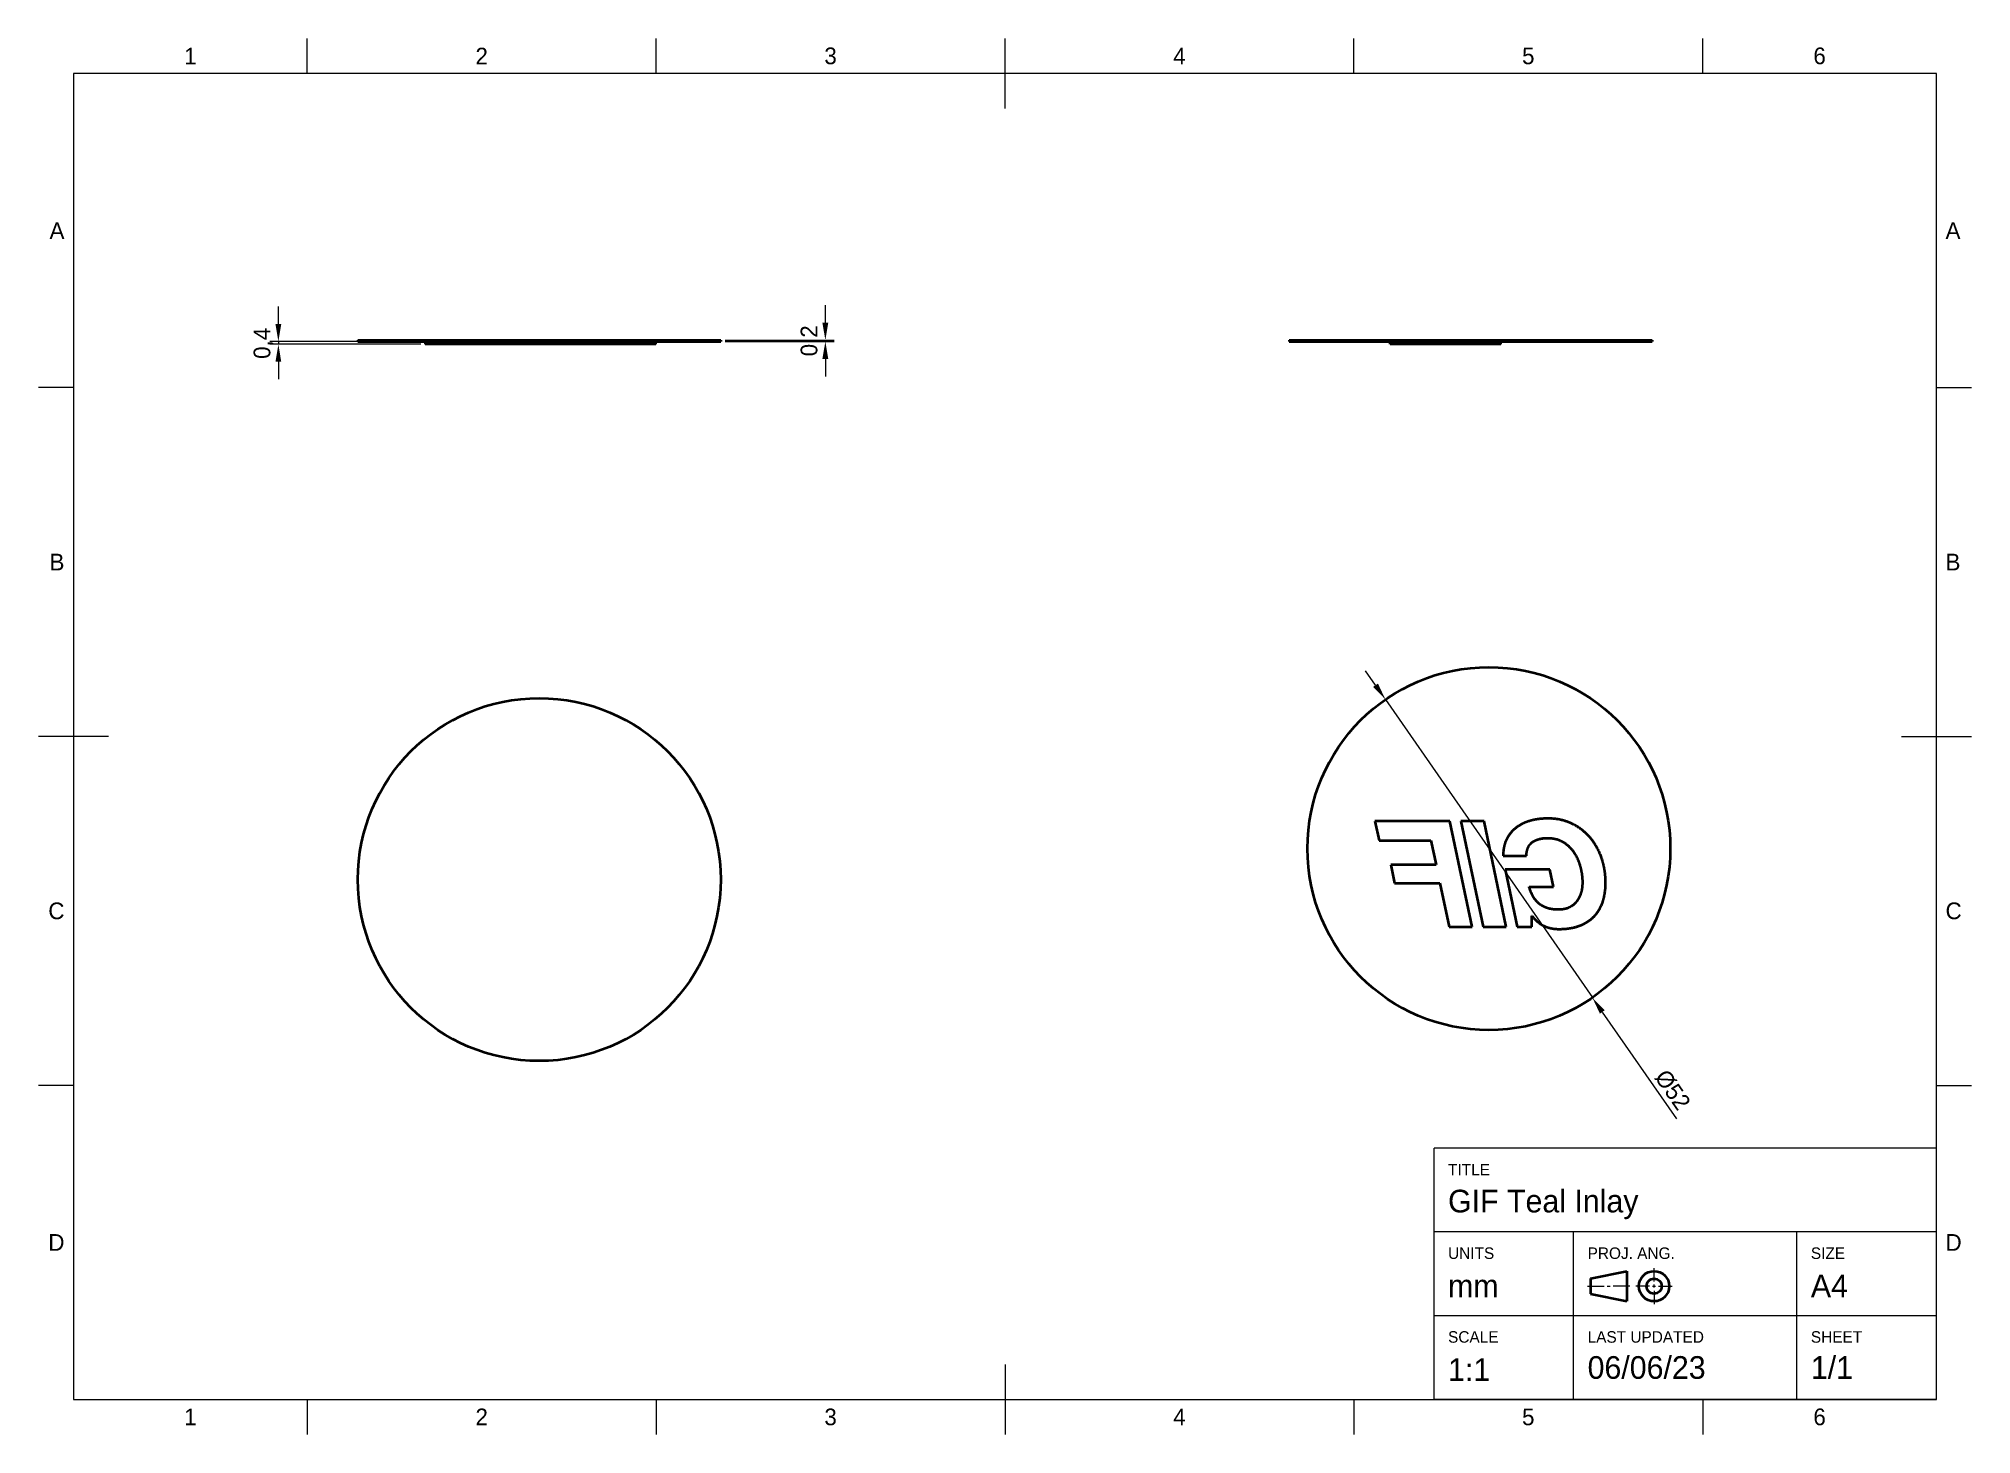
# Model space of a CAD drawing. Header units: millimetres. Extents: x 15 to 292, y 5 to 205.
import ezdxf

# ---------------------------------------------------------------- set-up
doc = ezdxf.new("R2010")
doc.units = ezdxf.units.MM
for name, color, linetype in [('Annotations', 7, 'Continuous'), ('Border', 7, 'Continuous'), ('Geometries', 7, 'Continuous')]:
    doc.layers.add(name, color=color, linetype=linetype)
doc.styles.add('Shapr0', font='txt', dxfattribs={"height": 2.3925})
doc.styles.add('Shapr1', font='txt', dxfattribs={"height": 2.3925})
doc.styles.add('Shapr2', font='txt', dxfattribs={"height": 2.3925})
doc.styles.add('Shapr5', font='txt', dxfattribs={"height": 2.3925})
doc.dimstyles.new('ISO-25', dxfattribs={"dimtxt": 2.5, "dimasz": 2.5, "dimexe": 1.25, "dimexo": 0.625, "dimtad": 1, "dimtxsty": 'Standard', "dimcen": 2.5, "dimadec": 0, "dimazin": 0, "dimtfac": 1, "dimtmove": 0, "dimatfit": 3, "dimfxl": 1, "dimarcsym": 0})

# ---------------------------------------------------------------- blocks, each defined once
blk = doc.blocks.new('*D2')
at = {"layer": 'Annotations', "color": 0, "linetype": 'Continuous', "lineweight": 15}
for p, q in [((206.61, 112.35), (205.18, 114.41)), ((208.03, 110.3), (237.68, 67.58)), ((239.11, 65.52), (249.73, 50.22))]:
    blk.add_line(p, q, dxfattribs=at)
at = {"layer": 'Annotations', "color": 0}
for points in [[(206.26, 112.11), (206.95, 112.59), (208.03, 110.3)], [(239.45, 65.76), (238.76, 65.29), (237.68, 67.58)]]:
    blk.add_solid(points, dxfattribs=at)
at = {"layer": 'Defpoints', "color": 0}
for p in [(208.03, 110.3), (237.68, 67.58)]:
    blk.add_point(p, dxfattribs=at)
at = {"layer": 'Annotations', "color": 0, "lineweight": 15, "insert": (249.17, 54.35), "char_height": 2.393, "attachment_point": 5, "rotation": 304.7618, "style": 'Shapr5'}
blk.add_mtext('\\A1;%%c52', dxfattribs=at)
blk = doc.blocks.new('*D3')
at = {"layer": 'Annotations', "color": 0, "linetype": 'Continuous', "lineweight": 15}
for p, q in [((127.75, 164.3), (127.75, 166.8)), ((113.38, 161.8), (129, 161.8)), ((113.38, 161.6), (129, 161.6)), ((127.75, 161.8), (127.75, 161.6)), ((127.75, 159.1), (127.75, 156.6))]:
    blk.add_line(p, q, dxfattribs=at)
at = {"layer": 'Annotations', "color": 0}
for points in [[(127.33, 164.3), (128.17, 164.3), (127.75, 161.8)], [(128.17, 159.1), (127.33, 159.1), (127.75, 161.6)]]:
    blk.add_solid(points, dxfattribs=at)
at = {"layer": 'Defpoints', "color": 0}
for p in [(112.75, 161.8), (112.75, 161.6), (127.75, 161.6)]:
    blk.add_point(p, dxfattribs=at)
at = {"layer": 'Annotations', "color": 0, "lineweight": 15, "insert": (125.63, 161.7), "char_height": 2.393, "attachment_point": 5, "rotation": 90, "style": 'Shapr2'}
blk.add_mtext('\\A1;0,2', dxfattribs=at)
blk = doc.blocks.new('*D4')
at = {"layer": 'Annotations', "color": 0, "linetype": 'Continuous', "lineweight": 15}
for p, q in [((49.36, 164.1), (49.36, 166.6)), ((69.78, 161.6), (48.11, 161.6)), ((69.78, 161.2), (48.11, 161.2)), ((49.36, 161.6), (49.36, 161.2)), ((49.36, 158.7), (49.36, 156.2))]:
    blk.add_line(p, q, dxfattribs=at)
at = {"layer": 'Annotations', "color": 0}
for points in [[(48.94, 164.1), (49.77, 164.1), (49.36, 161.6)], [(49.77, 158.7), (48.94, 158.7), (49.36, 161.2)]]:
    blk.add_solid(points, dxfattribs=at)
at = {"layer": 'Defpoints', "color": 0}
for p in [(49.36, 161.2), (70.4, 161.6), (70.4, 161.2)]:
    blk.add_point(p, dxfattribs=at)
at = {"layer": 'Annotations', "color": 0, "lineweight": 15, "insert": (47.23, 161.34), "char_height": 2.393, "attachment_point": 5, "rotation": 90, "style": 'Shapr2'}
blk.add_mtext('\\A1;0,4', dxfattribs=at)
blk = doc.blocks.new('*U5')
at = {"layer": 'Border', "linetype": 'Continuous', "lineweight": 15}
for p, q in [((287, 46), (215, 46)), ((215, 10), (215, 46)), ((287, 10), (287, 46)), ((287, 34), (215, 34)), ((235, 10), (235, 34)), ((267, 10), (267, 34)), ((246.53, 26.88), (246.53, 28.83)), ((237, 26.23), (239.38, 26.23)), ((239.82, 26.23), (240.25, 26.23)), ((243.07, 26.23), (240.68, 26.23)), ((245.88, 26.23), (243.93, 26.23)), ((246.32, 26.23), (246.75, 26.23)), ((246.53, 26.02), (246.53, 26.45)), ((246.53, 25.58), (246.53, 23.63)), ((247.18, 26.23), (249.13, 26.23)), ((287, 22), (215, 22)), ((287, 10), (215, 10))]:
    blk.add_line(p, q, dxfattribs=at)
at = {"layer": 'Border', "linetype": 'Continuous', "lineweight": 40}
for p, q in [((237.43, 27.32), (242.63, 28.4)), ((242.63, 28.4), (242.63, 24.07)), ((237.43, 27.32), (237.43, 25.15)), ((237.43, 25.15), (242.63, 24.07))]:
    blk.add_line(p, q, dxfattribs=at)
for radius in [2.17, 1.08]:
    blk.add_circle((246.53, 26.23), radius, dxfattribs=at)

msp = doc.modelspace()

# ---------------------------------------------------------------- linework, layer by layer
at = {"layer": 'Border', "linetype": 'Continuous', "lineweight": 15}
for p, q in [((53.5, 200), (53.5, 205)), ((103.5, 200), (103.5, 205)), ((153.5, 195), (153.5, 205)), ((203.5, 200), (203.5, 205)), ((253.5, 200), (253.5, 205)), ((287, 200), (20, 200)), ((20, 200), (20, 10)), ((287, 10), (287, 200)), ((20, 155), (15, 155)), ((287, 155), (292, 155)), ((25, 105), (15, 105)), ((282, 105), (292, 105)), ((20, 55), (15, 55)), ((287, 55), (292, 55)), ((153.5, 15), (153.5, 5)), ((20, 10), (287, 10)), ((53.5, 10), (53.5, 5)), ((103.5, 10), (103.5, 5)), ((203.5, 10), (203.5, 5)), ((253.5, 10), (253.5, 5))]:
    msp.add_line(p, q, dxfattribs=at)
at = {"layer": 'Geometries', "linetype": 'Continuous', "lineweight": 40}
for p, q in [((60.75, 161.8), (60.75, 161.6)), ((60.75, 161.8), (112.75, 161.8)), ((60.75, 161.6), (70.401, 161.6)), ((70.401, 161.6), (70.401, 161.2)), ((70.401, 161.6), (81.171, 161.6)), ((81.171, 161.2), (70.401, 161.2)), ((81.171, 161.6), (81.171, 161.2)), ((81.171, 161.6), (82.711, 161.6)), ((82.711, 161.2), (81.171, 161.2)), ((82.711, 161.6), (82.711, 161.2)), ((82.711, 161.6), (86.061, 161.6)), ((86.061, 161.2), (82.711, 161.2)), ((86.061, 161.6), (86.061, 161.2)), ((86.061, 161.6), (88.785, 161.6)), ((88.785, 161.2), (86.061, 161.2)), ((88.785, 161.6), (88.785, 161.2)), ((88.785, 161.6), (103.477, 161.6)), ((89.241, 161.2), (88.785, 161.2)), ((89.241, 161.2), (89.241, 161.2)), ((95.484, 161.2), (89.241, 161.2)), ((96.014, 161.2), (95.484, 161.2)), ((95.484, 161.2), (95.484, 161.2)), ((95.484, 161.2), (95.484, 161.2)), ((103.477, 161.2), (96.014, 161.2)), ((96.014, 161.2), (96.014, 161.2)), ((103.477, 161.2), (103.477, 161.6)), ((103.477, 161.6), (112.75, 161.6)), ((112.75, 161.8), (112.75, 161.6)), ((194.25, 161.8), (194.25, 161.6)), ((194.25, 161.8), (246.25, 161.8)), ((194.25, 161.6), (208.722, 161.6)), ((208.722, 161.2), (208.722, 161.6)), ((208.722, 161.6), (209.061, 161.6)), ((209.061, 161.2), (208.722, 161.2)), ((209.061, 161.6), (209.061, 161.2)), ((209.061, 161.6), (215.315, 161.6)), ((215.315, 161.2), (209.061, 161.2)), ((215.315, 161.6), (215.315, 161.2)), ((215.315, 161.6), (217.901, 161.6)), ((217.901, 161.2), (215.315, 161.2)), ((217.901, 161.6), (217.901, 161.2)), ((217.901, 161.6), (221.399, 161.6)), ((221.399, 161.2), (217.901, 161.2)), ((221.399, 161.6), (221.399, 161.2)), ((221.399, 161.6), (224.198, 161.6)), ((224.198, 161.2), (221.399, 161.2)), ((224.198, 161.6), (224.198, 161.2)), ((224.198, 161.6), (224.558, 161.6)), ((224.558, 161.2), (224.198, 161.2)), ((224.558, 161.2), (224.558, 161.6)), ((224.558, 161.6), (246.25, 161.6)), ((246.25, 161.8), (246.25, 161.6)), ((217.277, 92.886), (206.507, 92.886)), ((206.507, 92.886), (207.122, 90.087)), ((220.457, 77.749), (217.277, 92.886)), ((222.167, 92.886), (218.817, 92.886)), ((218.817, 92.886), (222.019, 77.749)), ((225.347, 77.749), (222.167, 92.886)), ((207.122, 90.087), (214.542, 90.087)), ((214.542, 90.087), (215.284, 86.589)), ((215.284, 86.589), (208.797, 86.589)), ((208.797, 86.589), (209.348, 84.003)), ((224.891, 87.882), (228.22, 87.882)), ((231.591, 85.932), (225.167, 85.932)), ((225.167, 85.932), (226.905, 77.749)), ((232.121, 83.452), (231.591, 85.932)), ((209.348, 84.003), (215.814, 84.003)), ((215.814, 84.003), (217.15, 77.749)), ((228.623, 83.452), (232.121, 83.452)), ((217.15, 77.749), (220.457, 77.749)), ((222.019, 77.749), (225.347, 77.749)), ((226.905, 77.749), (229.004, 77.749)), ((229.004, 79.296), (229.047, 79.296)), ((229.004, 77.749), (229.004, 79.296))]:
    msp.add_line(p, q, dxfattribs=at)
at = {"layer": 'Geometries', "linetype": 'Continuous', "lineweight": 40, "flags": 128}
for points in [[(229.047, 79.296), (229.079, 79.253), (229.111, 79.209), (229.144, 79.166), (229.178, 79.123), (229.212, 79.081), (229.246, 79.038), (229.281, 78.997), (229.316, 78.955), (229.352, 78.914), (229.388, 78.874), (229.425, 78.833), (229.462, 78.794), (229.499, 78.754), (229.537, 78.715), (229.576, 78.676), (229.615, 78.638), (229.654, 78.601), (229.694, 78.564), (229.734, 78.527), (229.774, 78.491), (229.816, 78.455), (229.857, 78.42), (229.899, 78.386), (229.942, 78.352), (229.979, 78.322), (230.017, 78.294), (230.055, 78.266), (230.093, 78.238), (230.132, 78.211), (230.171, 78.184), (230.21, 78.157), (230.25, 78.131), (230.29, 78.106), (230.33, 78.081), (230.372, 78.056), (230.414, 78.031), (230.457, 78.007), (230.5, 77.983), (230.543, 77.96), (230.586, 77.938), (230.63, 77.916), (230.674, 77.894), (230.719, 77.874), (230.763, 77.854), (230.808, 77.834), (230.853, 77.815), (230.898, 77.796), (230.943, 77.778), (230.989, 77.76), (231.035, 77.742), (231.08, 77.725), (231.126, 77.709), (231.173, 77.693), (231.219, 77.677), (231.265, 77.661), (231.312, 77.647), (231.358, 77.632), (231.405, 77.618), (231.456, 77.603), (231.507, 77.589), (231.558, 77.576), (231.61, 77.562), (231.661, 77.55), (231.713, 77.538), (231.764, 77.526), (231.816, 77.515), (231.867, 77.505), (231.919, 77.495), (231.97, 77.486), (232.022, 77.477), (232.074, 77.469), (232.125, 77.461), (232.177, 77.454), (232.229, 77.448), (232.282, 77.442), (232.334, 77.436), (232.386, 77.431), (232.438, 77.427), (232.49, 77.423), (232.542, 77.419), (232.595, 77.416), (232.647, 77.414), (232.699, 77.412), (232.752, 77.411), (232.804, 77.41), (232.857, 77.41), (232.944, 77.41), (233.031, 77.411), (233.118, 77.412), (233.205, 77.414), (233.292, 77.417), (233.38, 77.421), (233.45, 77.424), (233.52, 77.428), (233.59, 77.433), (233.66, 77.437), (233.731, 77.443), (233.801, 77.449), (233.871, 77.455), (233.941, 77.462), (234.013, 77.469), (234.085, 77.477), (234.156, 77.486), (234.228, 77.495), (234.3, 77.505), (234.371, 77.515), (234.443, 77.526), (234.514, 77.538), (234.585, 77.55), (234.657, 77.563), (234.728, 77.576), (234.799, 77.59), (234.869, 77.605), (234.94, 77.62), (235.011, 77.636), (235.081, 77.653), (235.151, 77.671), (235.221, 77.689), (235.291, 77.707), (235.361, 77.727), (235.43, 77.747), (235.5, 77.768), (235.569, 77.79), (235.638, 77.812), (235.695, 77.832), (235.753, 77.852), (235.811, 77.872), (235.868, 77.893), (235.925, 77.915), (235.982, 77.937), (236.039, 77.96), (236.095, 77.983), (236.152, 78.007), (236.208, 78.032), (236.259, 78.054), (236.31, 78.078), (236.36, 78.102), (236.411, 78.126), (236.461, 78.151), (236.511, 78.176), (236.561, 78.202), (236.61, 78.228), (236.659, 78.255), (236.708, 78.282), (236.757, 78.31), (236.805, 78.338), (236.854, 78.367), (236.901, 78.396), (236.949, 78.426), (236.996, 78.456), (237.043, 78.487), (237.089, 78.518), (237.136, 78.55), (237.182, 78.582), (237.227, 78.614), (237.272, 78.647), (237.317, 78.681), (237.362, 78.715), (237.409, 78.752), (237.456, 78.789), (237.502, 78.827), (237.548, 78.865), (237.593, 78.904), (237.638, 78.944), (237.683, 78.984), (237.727, 79.024), (237.768, 79.063), (237.808, 79.101), (237.848, 79.141), (237.888, 79.18), (237.927, 79.22), (237.966, 79.261), (238.004, 79.302), (238.042, 79.343), (238.079, 79.385), (238.116, 79.427), (238.153, 79.469), (238.189, 79.512), (238.224, 79.556), (238.259, 79.599), (238.294, 79.643), (238.328, 79.688), (238.362, 79.733), (238.395, 79.778), (238.428, 79.823), (238.46, 79.869), (238.492, 79.915), (238.523, 79.962), (238.553, 80.009), (238.584, 80.056), (238.616, 80.107), (238.647, 80.159), (238.678, 80.211), (238.708, 80.263), (238.738, 80.316), (238.767, 80.369), (238.796, 80.422), (238.823, 80.475), (238.848, 80.523), (238.872, 80.572), (238.895, 80.62), (238.918, 80.669), (238.941, 80.717), (238.969, 80.779), (238.996, 80.841), (239.022, 80.903), (239.047, 80.965), (239.072, 81.028), (239.096, 81.09), (239.12, 81.153), (239.143, 81.217), (239.165, 81.28), (239.186, 81.344), (239.207, 81.408), (239.227, 81.472), (239.247, 81.537), (239.266, 81.601), (239.284, 81.666), (239.302, 81.731), (239.319, 81.796), (239.335, 81.861), (239.351, 81.927), (239.366, 81.992), (239.382, 82.063), (239.397, 82.133), (239.411, 82.204), (239.425, 82.275), (239.438, 82.346), (239.45, 82.418), (239.462, 82.489), (239.474, 82.56), (239.484, 82.632), (239.494, 82.704), (239.504, 82.775), (239.513, 82.847), (239.521, 82.919), (239.529, 82.991), (239.536, 83.063), (239.542, 83.135), (239.549, 83.207), (239.554, 83.28), (239.559, 83.352), (239.564, 83.425), (239.569, 83.512), (239.573, 83.598), (239.576, 83.685), (239.579, 83.772), (239.581, 83.859), (239.582, 83.946), (239.583, 84.033), (239.583, 84.12), (239.582, 84.207), (239.581, 84.294), (239.579, 84.381), (239.577, 84.467), (239.574, 84.554), (239.57, 84.641), (239.565, 84.728), (239.56, 84.814), (239.554, 84.901), (239.548, 84.988), (239.541, 85.075), (239.533, 85.161), (239.525, 85.238), (239.517, 85.316), (239.509, 85.393), (239.499, 85.47), (239.49, 85.547), (239.479, 85.624), (239.468, 85.7), (239.457, 85.777), (239.445, 85.854), (239.432, 85.931), (239.419, 86.008), (239.405, 86.084), (239.391, 86.158), (239.377, 86.232), (239.362, 86.305), (239.347, 86.379), (239.331, 86.452), (239.314, 86.525), (239.297, 86.598), (239.28, 86.671), (239.262, 86.744), (239.243, 86.817), (239.224, 86.89), (239.204, 86.962), (239.184, 87.034), (239.163, 87.106), (239.142, 87.178), (239.12, 87.25), (239.098, 87.322), (239.075, 87.393), (239.052, 87.465), (239.028, 87.536), (239.003, 87.607), (238.978, 87.678), (238.953, 87.748), (238.927, 87.819), (238.9, 87.889), (238.873, 87.959), (238.845, 88.029), (238.817, 88.098), (238.789, 88.168), (238.759, 88.237), (238.728, 88.31), (238.696, 88.382), (238.663, 88.455), (238.63, 88.527), (238.596, 88.598), (238.561, 88.67), (238.526, 88.741), (238.49, 88.812), (238.454, 88.883), (238.417, 88.953), (238.381, 89.019), (238.345, 89.085), (238.308, 89.15), (238.271, 89.215), (238.234, 89.28), (238.195, 89.345), (238.156, 89.409), (238.117, 89.473), (238.077, 89.537), (238.036, 89.6), (237.995, 89.663), (237.954, 89.725), (237.912, 89.788), (237.869, 89.849), (237.826, 89.911), (237.782, 89.972), (237.738, 90.032), (237.693, 90.093), (237.648, 90.153), (237.602, 90.212), (237.555, 90.271), (237.509, 90.33), (237.461, 90.388), (237.414, 90.446), (237.365, 90.503), (237.316, 90.56), (237.267, 90.617), (237.217, 90.673), (237.166, 90.729), (237.115, 90.784), (237.069, 90.833), (237.022, 90.882), (236.975, 90.93), (236.927, 90.978), (236.879, 91.026), (236.83, 91.073), (236.781, 91.119), (236.732, 91.166), (236.682, 91.212), (236.632, 91.257), (236.581, 91.302), (236.53, 91.347), (236.477, 91.392), (236.425, 91.436), (236.371, 91.48), (236.318, 91.524), (236.264, 91.567), (236.209, 91.61), (236.155, 91.652), (236.099, 91.694), (236.044, 91.735), (235.988, 91.775), (235.932, 91.815), (235.875, 91.855), (235.818, 91.894), (235.761, 91.933), (235.703, 91.971), (235.645, 92.009), (235.587, 92.046), (235.528, 92.083), (235.47, 92.119), (235.41, 92.154), (235.351, 92.189), (235.291, 92.224), (235.231, 92.258), (235.171, 92.292), (235.11, 92.325), (235.049, 92.358), (234.988, 92.39), (234.926, 92.421), (234.865, 92.453), (234.803, 92.483), (234.747, 92.51), (234.691, 92.537), (234.634, 92.563), (234.578, 92.589), (234.521, 92.614), (234.464, 92.639), (234.406, 92.663), (234.349, 92.686), (234.291, 92.71), (234.233, 92.732), (234.174, 92.755), (234.116, 92.776), (234.055, 92.798), (233.994, 92.82), (233.933, 92.84), (233.872, 92.861), (233.811, 92.88), (233.749, 92.899), (233.688, 92.918), (233.626, 92.936), (233.563, 92.954), (233.501, 92.971), (233.439, 92.987), (233.377, 93.003), (233.314, 93.019), (233.251, 93.033), (233.188, 93.048), (233.125, 93.062), (233.062, 93.075), (232.999, 93.088), (232.936, 93.1), (232.872, 93.112), (232.809, 93.123), (232.745, 93.133), (232.682, 93.144), (232.618, 93.153), (232.554, 93.162), (232.474, 93.173), (232.394, 93.183), (232.314, 93.192), (232.234, 93.201), (232.165, 93.207), (232.096, 93.214), (232.027, 93.219), (231.958, 93.224), (231.889, 93.229), (231.82, 93.233), (231.751, 93.236), (231.682, 93.239), (231.613, 93.241), (231.544, 93.243), (231.461, 93.245), (231.378, 93.246), (231.295, 93.246), (231.212, 93.246), (231.129, 93.244), (231.046, 93.243), (230.963, 93.24), (230.88, 93.237), (230.797, 93.234), (230.714, 93.229), (230.631, 93.224), (230.549, 93.219), (230.466, 93.212), (230.383, 93.205), (230.3, 93.198), (230.218, 93.189), (230.135, 93.18), (230.053, 93.17), (229.971, 93.16), (229.889, 93.149), (229.806, 93.137), (229.724, 93.124), (229.642, 93.11), (229.561, 93.096), (229.492, 93.084), (229.424, 93.07), (229.356, 93.057), (229.288, 93.043), (229.22, 93.028), (229.152, 93.013), (229.085, 92.997), (229.017, 92.981), (228.949, 92.964), (228.882, 92.946), (228.826, 92.932), (228.771, 92.916), (228.715, 92.901), (228.66, 92.884), (228.605, 92.868), (228.55, 92.851), (228.495, 92.833), (228.44, 92.815), (228.385, 92.796), (228.331, 92.777), (228.277, 92.758), (228.223, 92.738), (228.169, 92.718), (228.115, 92.697), (228.061, 92.675), (228.008, 92.653), (227.955, 92.631), (227.902, 92.608), (227.849, 92.584), (227.797, 92.561), (227.744, 92.536), (227.692, 92.511), (227.641, 92.486), (227.589, 92.46), (227.535, 92.432), (227.481, 92.403), (227.428, 92.374), (227.375, 92.345), (227.322, 92.314), (227.27, 92.283), (227.218, 92.252), (227.166, 92.22), (227.117, 92.189), (227.069, 92.158), (227.021, 92.126), (226.973, 92.094), (226.926, 92.061), (226.879, 92.027), (226.832, 91.993), (226.786, 91.959), (226.74, 91.924), (226.695, 91.888), (226.65, 91.852), (226.605, 91.815), (226.561, 91.778), (226.517, 91.74), (226.474, 91.702), (226.431, 91.663), (226.389, 91.624), (226.347, 91.584), (226.306, 91.544), (226.265, 91.503), (226.225, 91.461), (226.185, 91.42), (226.146, 91.377), (226.107, 91.334), (226.074, 91.296), (226.041, 91.258), (226.008, 91.219), (225.976, 91.18), (225.945, 91.141), (225.913, 91.101), (225.882, 91.061), (225.852, 91.021), (225.822, 90.98), (225.792, 90.939), (225.763, 90.898), (225.735, 90.857), (225.707, 90.816), (225.679, 90.774), (225.652, 90.732), (225.626, 90.69), (225.599, 90.647), (225.573, 90.604), (225.548, 90.561), (225.523, 90.518), (225.499, 90.474), (225.475, 90.43), (225.451, 90.386), (225.427, 90.342), (225.405, 90.298), (225.382, 90.253), (225.36, 90.208), (225.339, 90.163), (225.318, 90.117), (225.298, 90.071), (225.279, 90.025), (225.259, 89.979), (225.241, 89.933), (225.223, 89.886), (225.204, 89.835), (225.186, 89.785), (225.168, 89.734), (225.151, 89.683), (225.135, 89.632), (225.119, 89.58), (225.104, 89.528), (225.09, 89.477), (225.077, 89.43), (225.065, 89.384), (225.054, 89.337), (225.042, 89.291), (225.032, 89.244), (225.021, 89.197), (225.012, 89.15), (225.002, 89.103), (224.99, 89.04), (224.979, 88.977), (224.969, 88.914), (224.959, 88.851), (224.95, 88.788), (224.942, 88.725), (224.934, 88.661), (224.927, 88.598), (224.921, 88.534), (224.915, 88.47), (224.91, 88.407), (224.906, 88.343), (224.902, 88.276), (224.898, 88.209), (224.896, 88.142), (224.894, 88.075), (224.892, 88.008), (224.892, 87.941), (224.891, 87.882)], [(228.22, 87.882), (228.223, 87.94), (228.226, 87.998), (228.231, 88.055), (228.234, 88.099), (228.239, 88.142), (228.243, 88.185), (228.248, 88.228), (228.255, 88.279), (228.262, 88.33), (228.27, 88.381), (228.279, 88.431), (228.286, 88.471), (228.294, 88.512), (228.302, 88.552), (228.311, 88.592), (228.321, 88.632), (228.331, 88.672), (228.341, 88.711), (228.352, 88.751), (228.364, 88.79), (228.376, 88.83), (228.389, 88.87), (228.403, 88.91), (228.417, 88.951), (228.433, 88.99), (228.449, 89.03), (228.465, 89.068), (228.481, 89.105), (228.498, 89.142), (228.516, 89.179), (228.531, 89.208), (228.546, 89.237), (228.562, 89.266), (228.578, 89.294), (228.595, 89.322), (228.612, 89.35), (228.629, 89.378), (228.647, 89.405), (228.666, 89.432), (228.685, 89.459), (228.705, 89.487), (228.727, 89.514), (228.748, 89.542), (228.77, 89.569), (228.793, 89.595), (228.815, 89.619), (228.837, 89.643), (228.86, 89.667), (228.883, 89.69), (228.906, 89.713), (228.93, 89.735), (228.955, 89.757), (228.979, 89.779), (229.004, 89.799), (229.03, 89.82), (229.056, 89.84), (229.082, 89.86), (229.109, 89.879), (229.135, 89.897), (229.162, 89.916), (229.199, 89.94), (229.237, 89.963), (229.274, 89.986), (229.313, 90.009), (229.348, 90.029), (229.384, 90.048), (229.42, 90.067), (229.456, 90.085), (229.493, 90.103), (229.53, 90.12), (229.567, 90.137), (229.604, 90.153), (229.642, 90.168), (229.679, 90.184), (229.717, 90.198), (229.755, 90.212), (229.801, 90.228), (229.848, 90.244), (229.894, 90.259), (229.941, 90.273), (229.988, 90.287), (230.038, 90.3), (230.088, 90.314), (230.139, 90.326), (230.19, 90.338), (230.241, 90.349), (230.293, 90.359), (230.346, 90.369), (230.398, 90.378), (230.451, 90.387), (230.503, 90.394), (230.556, 90.402), (230.609, 90.409), (230.662, 90.415), (230.715, 90.42), (230.768, 90.425), (230.821, 90.43), (230.875, 90.434), (230.928, 90.437), (230.981, 90.44), (231.034, 90.442), (231.088, 90.444), (231.141, 90.446), (231.194, 90.447), (231.247, 90.447), (231.301, 90.448), (231.354, 90.447), (231.407, 90.446), (231.461, 90.445), (231.514, 90.443), (231.571, 90.44), (231.628, 90.437), (231.685, 90.433), (231.742, 90.429), (231.799, 90.423), (231.856, 90.417), (231.913, 90.411), (231.97, 90.403), (232.025, 90.396), (232.079, 90.387), (232.133, 90.378), (232.187, 90.368), (232.241, 90.358), (232.295, 90.347), (232.349, 90.335), (232.403, 90.322), (232.456, 90.309), (232.509, 90.295), (232.562, 90.28), (232.615, 90.265), (232.668, 90.249), (232.72, 90.232), (232.772, 90.214), (232.811, 90.2), (232.85, 90.186), (232.889, 90.172), (232.927, 90.157), (232.968, 90.14), (233.009, 90.123), (233.049, 90.106), (233.089, 90.088), (233.129, 90.069), (233.169, 90.051), (233.209, 90.031), (233.248, 90.011), (233.285, 89.992), (233.321, 89.973), (233.358, 89.953), (233.394, 89.933), (233.429, 89.912), (233.465, 89.891), (233.5, 89.87), (233.536, 89.848), (233.582, 89.819), (233.628, 89.789), (233.674, 89.758), (233.72, 89.727), (233.765, 89.696), (233.81, 89.664), (233.854, 89.632), (233.898, 89.599), (233.942, 89.566), (233.985, 89.532), (234.028, 89.497), (234.071, 89.463), (234.116, 89.425), (234.16, 89.388), (234.203, 89.349), (234.247, 89.311), (234.289, 89.271), (234.332, 89.231), (234.366, 89.198), (234.4, 89.165), (234.434, 89.131), (234.468, 89.097), (234.501, 89.062), (234.534, 89.027), (234.566, 88.992), (234.599, 88.956), (234.63, 88.92), (234.662, 88.884), (234.693, 88.848), (234.724, 88.811), (234.754, 88.774), (234.784, 88.737), (234.814, 88.699), (234.843, 88.661), (234.872, 88.623), (234.9, 88.585), (234.929, 88.546), (234.956, 88.507), (234.984, 88.468), (235.011, 88.428), (235.038, 88.388), (235.064, 88.348), (235.101, 88.291), (235.137, 88.234), (235.172, 88.176), (235.207, 88.118), (235.242, 88.06), (235.275, 88.001), (235.31, 87.939), (235.345, 87.875), (235.379, 87.812), (235.412, 87.748), (235.444, 87.684), (235.476, 87.619), (235.507, 87.554), (235.537, 87.489), (235.567, 87.424), (235.596, 87.358), (235.624, 87.292), (235.651, 87.225), (235.678, 87.159), (235.704, 87.092), (235.73, 87.024), (235.755, 86.957), (235.779, 86.889), (235.802, 86.821), (235.825, 86.753), (235.847, 86.685), (235.869, 86.616), (235.89, 86.547), (235.91, 86.478), (235.929, 86.409), (235.949, 86.335), (235.969, 86.26), (235.988, 86.186), (236.006, 86.111), (236.024, 86.037), (236.041, 85.962), (236.057, 85.886), (236.073, 85.811), (236.087, 85.741), (236.101, 85.67), (236.114, 85.6), (236.127, 85.529), (236.139, 85.458), (236.15, 85.387), (236.161, 85.316), (236.172, 85.245), (236.181, 85.174), (236.191, 85.102), (236.199, 85.031), (236.207, 84.96), (236.215, 84.888), (236.221, 84.817), (236.228, 84.745), (236.233, 84.673), (236.238, 84.602), (236.242, 84.53), (236.246, 84.458), (236.249, 84.386), (236.251, 84.314), (236.253, 84.242), (236.254, 84.171), (236.255, 84.099), (236.254, 84.038), (236.254, 83.978), (236.252, 83.918), (236.25, 83.857), (236.248, 83.797), (236.244, 83.737), (236.24, 83.676), (236.236, 83.616), (236.231, 83.556), (236.225, 83.495), (236.219, 83.441), (236.212, 83.386), (236.205, 83.332), (236.198, 83.278), (236.19, 83.224), (236.181, 83.169), (236.172, 83.115), (236.162, 83.061), (236.151, 83.008), (236.14, 82.954), (236.129, 82.9), (236.116, 82.847), (236.104, 82.793), (236.09, 82.74), (236.076, 82.687), (236.062, 82.634), (236.047, 82.582), (236.031, 82.529), (236.018, 82.488), (236.005, 82.447), (235.991, 82.406), (235.977, 82.366), (235.962, 82.325), (235.947, 82.285), (235.932, 82.245), (235.916, 82.205), (235.898, 82.162), (235.88, 82.119), (235.861, 82.077), (235.842, 82.034), (235.822, 81.992), (235.802, 81.95), (235.781, 81.909), (235.76, 81.867), (235.738, 81.826), (235.715, 81.785), (235.692, 81.745), (235.669, 81.705), (235.645, 81.665), (235.62, 81.625), (235.595, 81.586), (235.57, 81.547), (235.544, 81.509), (235.517, 81.471), (235.488, 81.43), (235.459, 81.391), (235.429, 81.351), (235.406, 81.322), (235.383, 81.293), (235.359, 81.265), (235.335, 81.236), (235.305, 81.201), (235.273, 81.167), (235.242, 81.133), (235.209, 81.099), (235.176, 81.066), (235.143, 81.034), (235.109, 81.002), (235.075, 80.97), (235.04, 80.94), (235.004, 80.909), (234.968, 80.88), (234.932, 80.851), (234.895, 80.822), (234.858, 80.794), (234.82, 80.767), (234.782, 80.74), (234.743, 80.714), (234.705, 80.689), (234.672, 80.668), (234.64, 80.648), (234.607, 80.628), (234.574, 80.609), (234.54, 80.59), (234.507, 80.571), (234.473, 80.553), (234.439, 80.535), (234.402, 80.517), (234.365, 80.498), (234.328, 80.481), (234.291, 80.464), (234.253, 80.447), (234.215, 80.431), (234.177, 80.416), (234.139, 80.401), (234.1, 80.387), (234.061, 80.373), (234.022, 80.36), (233.983, 80.348), (233.944, 80.336), (233.904, 80.324), (233.865, 80.313), (233.825, 80.303), (233.785, 80.293), (233.745, 80.283), (233.702, 80.274), (233.658, 80.265), (233.615, 80.256), (233.572, 80.248), (233.528, 80.241), (233.484, 80.234), (233.433, 80.227), (233.381, 80.22), (233.329, 80.214), (233.277, 80.208), (233.225, 80.203), (233.172, 80.199), (233.12, 80.196), (233.068, 80.193), (233.015, 80.19), (232.963, 80.189), (232.911, 80.188), (232.859, 80.187), (232.806, 80.187), (232.754, 80.187), (232.701, 80.188), (232.649, 80.189), (232.579, 80.191), (232.51, 80.193), (232.44, 80.197), (232.388, 80.2), (232.336, 80.204), (232.283, 80.208), (232.231, 80.212), (232.175, 80.218), (232.12, 80.223), (232.064, 80.23), (232.008, 80.237), (231.953, 80.245), (231.897, 80.253), (231.842, 80.262), (231.787, 80.272), (231.734, 80.281), (231.682, 80.292), (231.629, 80.303), (231.577, 80.315), (231.525, 80.327), (231.473, 80.34), (231.421, 80.354), (231.37, 80.369), (231.319, 80.384), (231.28, 80.396), (231.242, 80.408), (231.204, 80.421), (231.166, 80.434), (231.116, 80.453), (231.066, 80.472), (231.016, 80.491), (230.966, 80.511), (230.917, 80.532), (230.868, 80.553), (230.829, 80.571), (230.79, 80.589), (230.752, 80.607), (230.713, 80.626), (230.675, 80.645), (230.637, 80.665), (230.599, 80.685), (230.561, 80.705), (230.515, 80.731), (230.468, 80.758), (230.423, 80.786), (230.388, 80.807), (230.355, 80.828), (230.321, 80.85), (230.287, 80.873), (230.254, 80.895), (230.222, 80.918), (230.189, 80.942), (230.157, 80.965), (230.125, 80.99), (230.093, 81.014), (230.061, 81.039), (230.03, 81.065), (229.999, 81.09), (229.969, 81.116), (229.939, 81.143), (229.909, 81.17), (229.879, 81.197), (229.85, 81.224), (229.821, 81.252), (229.792, 81.28), (229.761, 81.311), (229.731, 81.343), (229.701, 81.375), (229.671, 81.407), (229.642, 81.439), (229.613, 81.472), (229.585, 81.506), (229.557, 81.54), (229.528, 81.575), (229.5, 81.611), (229.472, 81.647), (229.444, 81.684), (229.417, 81.721), (229.391, 81.758), (229.365, 81.796), (229.339, 81.834), (229.314, 81.872), (229.29, 81.911), (229.265, 81.95), (229.242, 81.989), (229.218, 82.028), (229.196, 82.068), (229.173, 82.108), (229.151, 82.148), (229.123, 82.202), (229.095, 82.256), (229.067, 82.31), (229.04, 82.365), (229.014, 82.42), (228.988, 82.475), (228.96, 82.535), (228.934, 82.595), (228.907, 82.655), (228.882, 82.716), (228.857, 82.776), (228.833, 82.837), (228.809, 82.898), (228.786, 82.958), (228.764, 83.019), (228.742, 83.08), (228.721, 83.142), (228.7, 83.203), (228.68, 83.265), (228.66, 83.327), (228.641, 83.389), (228.623, 83.452)]]:
    msp.add_lwpolyline(points, dxfattribs=at)
at = {"layer": 'Geometries', "linetype": 'Continuous', "lineweight": 40}
for centre in [(222.856, 88.938), (86.75, 84.5)]:
    msp.add_circle(centre, 26, dxfattribs=at)

# ---------------------------------------------------------------- block references
msp.add_blockref('*U5', (0, 0))

# ---------------------------------------------------------------- texts
at = {"layer": 'Border', "linetype": 'Continuous', "lineweight": 15, "char_height": 2.393, "width": 2.3925, "style": 'Shapr0'}
for s, insert, attachment_point in [('1', (36.75, 201.304), 8), ('2', (78.5, 201.304), 8), ('3', (128.5, 201.304), 8), ('4', (178.5, 201.304), 8), ('5', (228.5, 201.304), 8), ('6', (270.25, 201.304), 8), ('A', (18.696, 177.5), 6), ('A', (288.304, 177.5), 4), ('B', (18.696, 130), 6), ('B', (288.304, 130), 4), ('C', (18.696, 80), 6), ('C', (288.304, 80), 4), ('D', (18.696, 32.5), 6), ('D', (288.304, 32.5), 4), ('1', (36.75, 8.696), 2), ('2', (78.5, 8.696), 2), ('3', (128.5, 8.696), 2), ('4', (178.5, 8.696), 2), ('5', (228.5, 8.696), 2), ('6', (270.25, 8.696), 2)]:
    msp.add_mtext(s, dxfattribs=dict(at, insert=insert, attachment_point=attachment_point))
at = {"layer": 'Border', "linetype": 'Continuous', "lineweight": 15, "attachment_point": 1, "style": 'Shapr1'}
for s, insert, char_height in [('TITLE', (217, 43.75), 1.65), ('GIF Teal Inlay', (217, 40.052), 3.25), ('UNITS', (217, 31.783), 1.65), ('PROJ. ANG.', (237, 31.783), 1.65), ('SIZE', (269, 31.783), 1.65), ('A4', (269, 27.9), 3.25), ('mm', (217, 27.9), 3.25), ('SCALE', (217, 19.783), 1.65), ('LAST UPDATED', (237, 19.783), 1.65), ('SHEET', (269, 19.783), 1.65), ('1:1', (217, 15.9), 3.25), ('06/06/23', (237, 16.204), 3.25), ('1/1', (269, 16.204), 3.25)]:
    msp.add_mtext(s, dxfattribs=dict(at, insert=insert, char_height=char_height))

# ---------------------------------------------------------------- dimensions: what is measured, and where the dimension line sits
at = {"layer": 'Annotations', "linetype": 'Continuous', "lineweight": 15}
for base, p1, p2, picture, middle in [((49.358, 161.2), (70.401, 161.6), (70.401, 161.2), '*D4', (49.358, 161.337)), ((127.75, 161.6), (112.75, 161.8), (112.75, 161.6), '*D3', (127.75, 161.7))]:
    dim = msp.add_linear_dim(base=base, p1=p1, p2=p2, angle=90, dimstyle='ISO-25', override={"dimscale": 1, "dimgap": 0.7, "dimdec": 2, "dimlfac": 1, "dimrnd": 0.01, "dimzin": 8, "dimdsep": 44, "dimtxsty": 'Shapr2', "dimse1": 0, "dimse2": 0, "dimadec": 2, "dimtol": 0, "dimlim": 0, "dimtp": 0, "dimtm": 0, "dimtfac": 0.6, "dimtdec": 8, "dimfrac": 2, "dimtolj": 1, "dimlwd": 15, "dimlwe": 15}, dxfattribs=at)
    dim.commit()
    dim.dimension.update_dxf_attribs({"geometry": picture, "text_midpoint": middle, "dimtype": 160})
dim = msp.add_diameter_dim_2p(p1=(208.032, 110.298), p2=(237.681, 67.578), dimstyle='ISO-25', override={"dimscale": 1, "dimgap": 0.7, "dimdec": 2, "dimlfac": 1, "dimrnd": 0.01, "dimzin": 8, "dimdsep": 44, "dimtxsty": 'Shapr5', "dimcen": 2.5, "dimadec": 2, "dimtol": 0, "dimlim": 0, "dimtp": 0, "dimtm": 0, "dimtfac": 0.6, "dimtdec": 8, "dimtofl": 1, "dimfrac": 2, "dimtolj": 1, "dimlwd": 15, "dimlwe": 15}, dxfattribs=at)
dim.commit()
dim.dimension.update_dxf_attribs({"geometry": '*D2', "text_midpoint": (247.609, 53.273), "dimtype": 163})

doc.saveas('drawing.dxf')
